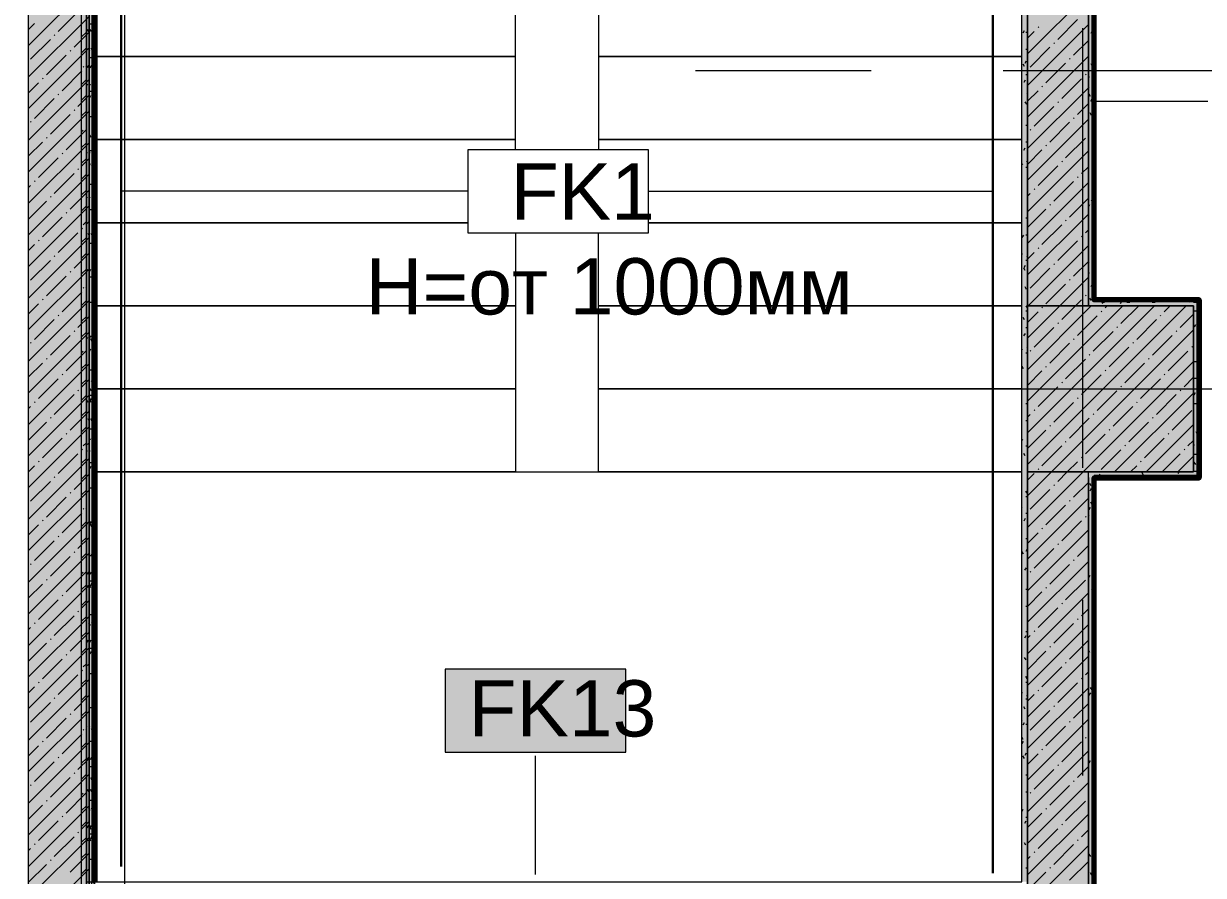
# Model space of a CAD drawing. Header units: millimetres. Extents: x -3817 to 677485, y -22715 to 103890.
# Drawn here: x 365816 to 370079, y 17162 to 20238 of the extents above; entities that cross this region are included whole.
import ezdxf

# ---------------------------------------------------------------- set-up
doc = ezdxf.new("R2010")
doc.units = ezdxf.units.MM
doc.layers.add('PDF _Геометрия', color=7, linetype='Continuous', true_color=0x1d1d1d)
doc.layers.add('PDF _Сплошная заливка', color=7, linetype='Continuous', true_color=0xffffff)
doc.layers.add('PDF _Текст', color=7, linetype='Continuous')
doc.styles.add('PDF GOST-Common', font='arial.ttf')

msp = doc.modelspace()

# ---------------------------------------------------------------- hatches: boundary and pattern name
at = {"layer": 'PDF _Сплошная заливка', "transparency": 33554559}
h = msp.add_hatch(color=256, dxfattribs=at)
h.paths.add_polyline_path([(366052.9, 15519), (366052.9, 23469), (365832.9, 23469), (365832.9, 15519)], flags=0)
h.paths.add_polyline_path([(366052.9, 24919), (366052.9, 25339.3), (365832.9, 25339.3), (365832.9, 24919), (366002.9, 24919)], flags=0)
h = msp.add_hatch(color=256, dxfattribs=at)
h.paths.add_polyline_path([(366042.9, 17119), (366062.9, 17119), (366062.9, 23469), (366050.9, 23469), (366050.9, 23414), (366042.9, 23414), (366042.9, 17139)], flags=0)
h.paths.add_polyline_path([(366050.9, 24919), (366062.9, 24919), (366062.9, 25299), (366042.9, 25299), (366042.9, 24974), (366050.9, 24974), (366050.9, 24927)], flags=0)
h = msp.add_hatch(color=256, dxfattribs=at)
h.paths.add_polyline_path([(366052.9, 17119), (366072.9, 17119), (366072.9, 23469), (366060.9, 23469), (366060.9, 23414), (366052.9, 23414), (366052.9, 17139)], flags=0)
h.paths.add_polyline_path([(366060.9, 24919), (366072.9, 24919), (366072.9, 25299), (366052.9, 25299), (366052.9, 24974), (366060.9, 24974), (366060.9, 24927)], flags=0)
for points in [[(369442.9, 17119), (369662.9, 17119), (369662.9, 18619), (369442.9, 18619), (369442.9, 18124.3)], [(369682.9, 18599), (370042.9, 18599), (370042.9, 18619), (369662.9, 18619), (369662.9, 18599)], [(369662.9, 14219), (369682.9, 14219), (369682.9, 18599), (369662.9, 18599), (369662.9, 14386.7)]]:
    msp.add_hatch(color=256, dxfattribs=at).paths.add_polyline_path(points)

# ---------------------------------------------------------------- linework, layer by layer
at = {"layer": 'PDF _Геометрия', "color": 7, "lineweight": 9}
for points in [[(366025.5, 1639), (366025.5, 13378.9), (365725.5, 13528.9), (366325.5, 13828.9), (366025.5, 13978.9), (366025.5, 25718.7)], [(366180.5, 25718.7), (366180.5, 13978.9), (366392.6, 13872.8)], [(369662.9, 24599), (369662.9, 19219), (369662.9, 24599), (369662.9, 24619)], [(366042.9, 17119), (366042.9, 23414), (366042.9, 17139), (366042.9, 17119), (366062.9, 17119), (366062.9, 17139)], [(366052.9, 17119), (366052.9, 23414), (366052.9, 17139), (366052.9, 17119), (366072.9, 17119)], [(369683.4, 19958.4), (370094.3, 19958.4)], [(367420.9, 19632.5), (366168.4, 19632.5)], [(368074, 19632.5), (369317.4, 19632.5)], [(370042.9, 19239), (369695.9, 19239), (369682.9, 19239)], [(369662.9, 18599), (369662.9, 17119), (369662.9, 18599), (369662.9, 18619)], [(370062.9, 14239), (369709.9, 14239), (369682.9, 14239), (369682.9, 14240), (369682.9, 14252), (369682.9, 18599)], [(367665.7, 17165.2), (367665.7, 17593)]]:
    msp.add_lwpolyline(points, dxfattribs=at)
at = {"layer": 'PDF _Геометрия', "color": 9, "lineweight": 9, "true_color": 0xc0c0c0}
for points in [[(366042.9, 17119), (366042.9, 17139), (366062.9, 17139), (369422.9, 17139), (369422.9, 20739.4), (369422.9, 25299), (368992.9, 25299), (368992.9, 25319), (368992.9, 25299)], [(369442.9, 24619), (369442.9, 19219), (369662.9, 19219), (369682.9, 19219), (370042.9, 19219), (370042.9, 18619), (369662.9, 18619), (369442.9, 18619), (369442.9, 17119), (369422.9, 17119), (366062.9, 17119), (366042.9, 17119), (366062.9, 17119), (369422.9, 17119), (369442.9, 17119), (369442.9, 17139), (369442.9, 25299)], [(369682.9, 19240), (369682.9, 24598)], [(365832.9, 23414), (365832.9, 15519), (366052.9, 15519), (365562.9, 15519), (365782.9, 15519), (365782.9, 23469), (365562.9, 23469), (365542.9, 23469), (365542.9, 15499)], [(366050.9, 23469), (366062.9, 23469), (366062.9, 22519), (366062.9, 17139)], [(366072.9, 17119), (366072.9, 23469), (366060.9, 23469)], [(369683.9, 18599), (370042.9, 18599), (370062.9, 18599), (370062.9, 19239), (370042.9, 19239)]]:
    msp.add_lwpolyline(points, dxfattribs=at)
at = {"layer": 'PDF _Геометрия', "color": 231, "lineweight": 30, "true_color": 0xff80c0}
for points in [[(366168.4, 25193.5), (366168.4, 17193.5)], [(369317.4, 17169.5), (369317.4, 23229.5)]]:
    msp.add_lwpolyline(points, dxfattribs=at)
at = {"layer": 'PDF _Геометрия', "color": 231, "lineweight": 70, "true_color": 0xff80c0}
for points in [[(369682.9, 24599), (369682.9, 19240)], [(370062.9, 13839), (372462.9, 13839), (372462.9, 13840), (370063.9, 13840), (370063.9, 14240), (370062.9, 14240), (369683.9, 14240), (369683.9, 18598), (370063.9, 18598), (370063.9, 18599), (370063.9, 19240), (370062.9, 19240), (369683.9, 19240), (369683.9, 24599)], [(370042.9, 19239), (370062.9, 19239), (370062.9, 18599), (369683.9, 18599)]]:
    msp.add_lwpolyline(points, dxfattribs=at)
msp.add_lwpolyline([(366073.9, 17139.5), (366073.9, 23469), (366072.9, 23469), (366072.9, 17139.5)], close=True, dxfattribs=at)
at = {"layer": 'PDF _Геометрия', "color": 253, "lineweight": 9, "true_color": 0xaaaaaa}
for points in [[(366062.9, 22519), (367892.9, 22519), (369421.9, 22519), (367892.9, 22519), (367892.9, 22219), (367892.9, 21919), (367892.9, 21619), (367892.9, 21319), (367892.9, 21019), (367892.9, 20719), (367892.9, 20419), (367892.9, 20119), (367892.9, 19819), (367892.9, 19782.5)], [(367592.9, 19782.5), (367592.9, 19819), (367592.9, 20119), (367592.9, 20419), (367592.9, 20719), (367592.9, 21019), (367592.9, 21319), (367592.9, 21619), (367592.9, 21919), (366063.9, 21919), (367592.9, 21919), (367592.9, 22219), (367592.9, 22519), (366063.9, 22519), (367592.9, 22519)], [(369642.9, 18633.7), (369642.9, 20221.2)], [(368243.8, 20069), (368878.8, 20069)], [(369355, 20069), (370942.5, 20069)], [(367592.9, 19482.5), (367592.9, 19219), (367592.9, 18919), (367592.9, 18619), (367892.9, 18619), (369421.9, 18619), (367892.9, 18619), (367892.9, 18919), (367892.9, 19219), (367892.9, 19482.5)], [(368243.8, 18919), (368878.8, 18919)], [(369355, 18919), (370942.5, 18919)], [(369642.9, 17522.4), (369642.9, 18157.4)]]:
    msp.add_lwpolyline(points, dxfattribs=at)
at = {"layer": 'PDF _Геометрия', "lineweight": 9}
for points in [[(365832.9, 20158.2), (366052.9, 20378.2)], [(369442.9, 20128.7), (369662.9, 20348.7)], [(365832.9, 20044.2), (366052.9, 20264.2)], [(365941.3, 20209.7), (366012.6, 20280.9)], [(369552.4, 20181.1), (369623.7, 20252.4)], [(365832.9, 20215.3), (365855.8, 20238.2)], [(365998.4, 20152.6), (366052.9, 20207.2)], [(366025.5, 20189.8), (366042.9, 20207.2)], [(369442.9, 20014.6), (369662.9, 20234.6)], [(369442.9, 20185.7), (369466.9, 20209.7)], [(369481.1, 20223.9), (369483.5, 20226.3)], [(365841.5, 20109.9), (365912.8, 20181.1)], [(365927.1, 20195.4), (365929.4, 20197.8)], [(369538.1, 20166.9), (369540.5, 20169.3)], [(369609.4, 20124.1), (369662.9, 20177.6)], [(365832.9, 19930.1), (366052.9, 20150.1)], [(365898.6, 20052.8), (365969.8, 20124.1)], [(365984.1, 20138.4), (365986.5, 20140.7)], [(366025.5, 20132.8), (366042.9, 20150.1)], [(369442.9, 19900.6), (369662.9, 20120.6)], [(369452.6, 20081.3), (369523.9, 20152.6)], [(366031.1, 20081.3), (366033.5, 20083.7)], [(366041.1, 20081.3), (366043.5, 20083.7)], [(369509.6, 20024.3), (369580.9, 20095.6)], [(369595.2, 20109.9), (369597.5, 20112.2)], [(365832.9, 19816.1), (366052.9, 20036.1)], [(365884.3, 20038.6), (365886.7, 20040.9)], [(365955.6, 19995.8), (366026.9, 20067.1)], [(366025.5, 20018.7), (366042.9, 20036.1)], [(369566.7, 19967.3), (369637.9, 20038.6)], [(369652.2, 20052.8), (369654.6, 20055.2)], [(365832.9, 19987.2), (365870.1, 20024.3)], [(369442.9, 19786.5), (369662.9, 20006.5)], [(369442.9, 19957.6), (369481.1, 19995.8)], [(369495.4, 20010.1), (369497.7, 20012.4)], [(365855.8, 19896), (365927.1, 19967.3)], [(365941.3, 19981.6), (365943.7, 19983.9)], [(366012.6, 19938.8), (366052.9, 19979.1)], [(366025.5, 19961.7), (366042.9, 19979.1)], [(369552.4, 19953), (369554.8, 19955.4)], [(369623.7, 19910.3), (369662.9, 19949.5)], [(365832.9, 19702), (366052.9, 19922)], [(365912.8, 19839), (365984.1, 19910.3)], [(365998.4, 19924.5), (366000.7, 19926.9)], [(366025.5, 19904.7), (366042.9, 19922)], [(369466.9, 19867.5), (369538.1, 19938.8)], [(365841.5, 19881.8), (365843.9, 19884.1)], [(369442.9, 19672.5), (369662.9, 19892.5)], [(369523.9, 19810.5), (369595.2, 19881.8)], [(369609.4, 19896), (369611.8, 19898.4)], [(365898.6, 19824.7), (365900.9, 19827.1)], [(365969.8, 19782), (366041.1, 19853.2)], [(366025.5, 19847.7), (366031.1, 19853.2)], [(369452.6, 19853.2), (369455, 19855.6)], [(369580.9, 19753.5), (369652.2, 19824.7)], [(365832.9, 19759.1), (365884.3, 19810.5)], [(365832.9, 19588), (366052.9, 19808)], [(366025.5, 19790.6), (366042.9, 19808)], [(369442.9, 19729.5), (369495.4, 19782)], [(369442.9, 19558.4), (369662.9, 19778.4)], [(369509.6, 19796.2), (369512, 19798.6)], [(365870.1, 19682.2), (365941.3, 19753.5)], [(365955.6, 19767.7), (365958, 19770.1)], [(366025.5, 19733.6), (366042.9, 19751)], [(366026.9, 19724.9), (366052.9, 19751)], [(369566.7, 19739.2), (369569, 19741.6)], [(365832.9, 19473.9), (366052.9, 19693.9)], [(365927.1, 19625.1), (365998.4, 19696.4)], [(366012.6, 19710.7), (366015, 19713.1)], [(366025.5, 19676.6), (366042.9, 19693.9)], [(369481.1, 19653.7), (369552.4, 19724.9)], [(369637.9, 19696.4), (369662.9, 19721.4)], [(365832.9, 19645), (365841.5, 19653.7)], [(365855.8, 19667.9), (365858.2, 19670.3)], [(369442.9, 19444.4), (369662.9, 19664.4)], [(369538.1, 19596.6), (369609.4, 19667.9)], [(369623.7, 19682.2), (369626, 19684.5)], [(365912.8, 19610.9), (365915.2, 19613.3)], [(365984.1, 19568.1), (366052.9, 19636.9)], [(366025.5, 19619.6), (366042.9, 19636.9)], [(369442.9, 19615.4), (369452.6, 19625.1)], [(369466.9, 19639.4), (369469.2, 19641.8)], [(365832.9, 19531), (365898.6, 19596.6)], [(365832.9, 19359.9), (366052.9, 19579.9)], [(366025.5, 19562.5), (366042.9, 19579.9)], [(369442.9, 19501.4), (369509.6, 19568.1)], [(369523.9, 19582.4), (369526.3, 19584.8)], [(369595.2, 19539.6), (369662.9, 19607.3)], [(365884.3, 19468.3), (365955.6, 19539.6)], [(365969.8, 19553.9), (365972.2, 19556.2)], [(366031.1, 19511.1), (366042.9, 19522.9)], [(366041.1, 19511.1), (366052.9, 19522.9)], [(369442.9, 19330.3), (369662.9, 19550.3)], [(369580.9, 19525.4), (369583.3, 19527.7)], [(365941.3, 19411.3), (366012.6, 19482.6)], [(366026.9, 19496.8), (366029.2, 19499.2)], [(369495.4, 19439.8), (369566.7, 19511.1)], [(369652.2, 19482.6), (369662.9, 19493.3)], [(365832.9, 19245.8), (366052.9, 19465.8)], [(365832.9, 19416.9), (365855.8, 19439.8)], [(365870.1, 19454.1), (365872.4, 19456.4)], [(366025.5, 19448.5), (366042.9, 19465.8)], [(369552.4, 19382.8), (369623.7, 19454.1)], [(369637.9, 19468.3), (369640.3, 19470.7)], [(365927.1, 19397.1), (365929.4, 19399.4)], [(365998.4, 19354.3), (366052.9, 19408.8)], [(366025.5, 19391.5), (366042.9, 19408.8)], [(369442.9, 19216.3), (369445.6, 19219), (369662.9, 19436.3)], [(369442.9, 19387.3), (369466.9, 19411.3)], [(369481.1, 19425.6), (369483.5, 19427.9)], [(365832.9, 19131.8), (366052.9, 19351.8)], [(365841.5, 19311.5), (365912.8, 19382.8)], [(366025.5, 19334.4), (366042.9, 19351.8)], [(369452.6, 19283), (369523.9, 19354.3)], [(369538.1, 19368.5), (369540.5, 19370.9)], [(369609.4, 19325.8), (369662.9, 19379.2)], [(365898.6, 19254.5), (365969.8, 19325.8)], [(365984.1, 19340), (365986.5, 19342.4)], [(369442.9, 19102.2), (369559.7, 19219), (369662.9, 19322.2)], [(369595.2, 19311.5), (369597.5, 19313.9)], [(365955.6, 19197.5), (366026.9, 19268.7)], [(366031.1, 19283), (366033.5, 19285.4)], [(366041.1, 19283), (366043.5, 19285.4)], [(369509.6, 19226), (369580.9, 19297.3)], [(365832.9, 19017.7), (366052.9, 19237.7)], [(365832.9, 19188.8), (365870.1, 19226)], [(365884.3, 19240.2), (365886.7, 19242.6)], [(366025.5, 19220.4), (366042.9, 19237.7)], [(369566.7, 19169), (369616.7, 19219), (369637.9, 19240.2)], [(369652.2, 19254.5), (369654.6, 19256.9)], [(365941.3, 19183.2), (365943.7, 19185.6)], [(369442.9, 18988.2), (369673.7, 19219)], [(369442.9, 18874.1), (369787.8, 19219)], [(369442.9, 18760.1), (369901.8, 19219)], [(369442.9, 18646), (370015.9, 19219)], [(369442.9, 19159.2), (369481.1, 19197.5)], [(369495.4, 19211.7), (369497.7, 19214.1)], [(369623.7, 19111.9), (369695, 19183.2)], [(369709.2, 19197.5), (369711.6, 19199.8)], [(369723.5, 19211.7), (369730.8, 19219)], [(369780.5, 19154.7), (369844.8, 19219)], [(369923.1, 19183.2), (369925.4, 19185.6)], [(369937.3, 19197.5), (369958.8, 19219)], [(369994.3, 19140.4), (370042.9, 19189)], [(365855.8, 19097.7), (365927.1, 19169)], [(366012.6, 19140.4), (366052.9, 19180.7)], [(366025.5, 19163.4), (366042.9, 19180.7)], [(369466.9, 19069.2), (369538.1, 19140.4)], [(369552.4, 19154.7), (369554.8, 19157.1)], [(369766.2, 19140.4), (369768.6, 19142.8)], [(369837.5, 19097.7), (369908.8, 19169)], [(365832.9, 18903.7), (366052.9, 19123.7)], [(365912.8, 19040.6), (365984.1, 19111.9)], [(365998.4, 19126.2), (366000.7, 19128.6)], [(366025.5, 19106.3), (366042.9, 19123.7)], [(369442.9, 18532), (369529.9, 18619), (370042.9, 19132)], [(369609.4, 19097.7), (369611.8, 19100)], [(369680.7, 19054.9), (369752, 19126.2)], [(369894.5, 19040.6), (369965.8, 19111.9)], [(369980.1, 19126.2), (369982.5, 19128.6)], [(365841.5, 19083.4), (365843.9, 19085.8)], [(365969.8, 18983.6), (366041.1, 19054.9)], [(366025.5, 19049.3), (366031.1, 19054.9)], [(369452.6, 19054.9), (369455, 19057.3)], [(369523.9, 19012.1), (369595.2, 19083.4)], [(369737.7, 18997.9), (369809, 19069.2)], [(369823.3, 19083.4), (369825.6, 19085.8)], [(369951.6, 18983.6), (370022.8, 19054.9)], [(370037.1, 19069.2), (370039.5, 19071.5)], [(365832.9, 18960.7), (365884.3, 19012.1)], [(365898.6, 19026.4), (365900.9, 19028.8)], [(369442.9, 18417.9), (369644, 18619), (370042.9, 19017.9)], [(369580.9, 18955.1), (369652.2, 19026.4)], [(369666.4, 19040.6), (369668.8, 19043)], [(369794.7, 18940.9), (369866, 19012.1)], [(369880.3, 19026.4), (369882.7, 19028.8)], [(365832.9, 18789.6), (366052.9, 19009.6)], [(365955.6, 18969.4), (365958, 18971.7)], [(366025.5, 18992.3), (366042.9, 19009.6)], [(369442.9, 18931.1), (369495.4, 18983.6)], [(369509.6, 18997.9), (369512, 19000.2)], [(369637.9, 18898.1), (369709.2, 18969.4)], [(369723.5, 18983.6), (369725.8, 18986)], [(369937.3, 18969.4), (369939.7, 18971.7)], [(365870.1, 18883.8), (365941.3, 18955.1)], [(366025.5, 18935.3), (366042.9, 18952.6)], [(366026.9, 18926.6), (366052.9, 18952.6)], [(369481.1, 18855.3), (369552.4, 18926.6)], [(369566.7, 18940.9), (369569, 18943.2)], [(369780.5, 18926.6), (369782.9, 18929)], [(369851.8, 18883.8), (369923.1, 18955.1)], [(370008.6, 18926.6), (370042.9, 18960.9)], [(365832.9, 18675.6), (366052.9, 18895.6)], [(365927.1, 18826.8), (365998.4, 18898.1)], [(366012.6, 18912.3), (366015, 18914.7)], [(366025.5, 18878.2), (366042.9, 18895.6)], [(369623.7, 18883.8), (369626, 18886.2)], [(369695, 18841.1), (369766.2, 18912.3)], [(369758, 18619), (370042.9, 18903.9)], [(369908.8, 18826.8), (369980.1, 18898.1)], [(369994.3, 18912.3), (369996.7, 18914.7)], [(365832.9, 18846.7), (365841.5, 18855.3)], [(365855.8, 18869.6), (365858.2, 18871.9)], [(369466.9, 18841.1), (369469.2, 18843.4)], [(369538.1, 18798.3), (369609.4, 18869.6)], [(369752, 18784), (369823.3, 18855.3)], [(369837.5, 18869.6), (369839.9, 18871.9)], [(369965.8, 18769.8), (370037.1, 18841.1)], [(365832.9, 18732.6), (365898.6, 18798.3)], [(365912.8, 18812.5), (365915.2, 18814.9)], [(365984.1, 18769.8), (366052.9, 18838.6)], [(366025.5, 18821.2), (366042.9, 18838.6)], [(369442.9, 18817.1), (369452.6, 18826.8)], [(369595.2, 18741.3), (369666.4, 18812.5)], [(369680.7, 18826.8), (369683.1, 18829.2)], [(369809, 18727), (369880.3, 18798.3)], [(369894.5, 18812.5), (369896.9, 18814.9)], [(365832.9, 18561.5), (366052.9, 18781.5)], [(365969.8, 18755.5), (365972.2, 18757.9)], [(366025.5, 18764.2), (366042.9, 18781.5)], [(369442.9, 18703), (369509.6, 18769.8)], [(369523.9, 18784), (369526.3, 18786.4)], [(369652.2, 18684.2), (369723.5, 18755.5)], [(369737.7, 18769.8), (369740.1, 18772.2)], [(369872.1, 18619), (370042.9, 18789.8)], [(369951.6, 18755.5), (369953.9, 18757.9)], [(365884.3, 18670), (365955.6, 18741.3)], [(366031.1, 18712.8), (366042.9, 18724.5)], [(366041.1, 18712.8), (366052.9, 18724.5)], [(369495.4, 18641.5), (369566.7, 18712.8)], [(369580.9, 18727), (369583.3, 18729.4)], [(369794.7, 18712.8), (369797.1, 18715.1)], [(369866, 18670), (369937.3, 18741.3)], [(370022.8, 18712.8), (370042.9, 18732.8)], [(365941.3, 18613), (366012.6, 18684.2)], [(366026.9, 18698.5), (366029.2, 18700.9)], [(369637.9, 18670), (369640.3, 18672.4)], [(369709.2, 18627.2), (369780.5, 18698.5)], [(369929.1, 18619), (369994.3, 18684.2)], [(369986.1, 18619), (370042.9, 18675.8)], [(370008.6, 18698.5), (370011, 18700.9)], [(365832.9, 18447.5), (366052.9, 18667.5)], [(365832.9, 18618.6), (365855.8, 18641.5)], [(365870.1, 18655.7), (365872.4, 18658.1)], [(366025.5, 18650.1), (366042.9, 18667.5)], [(369481.1, 18627.2), (369483.5, 18629.6)], [(369552.4, 18584.5), (369586.9, 18619), (369623.7, 18655.7)], [(369815, 18619), (369837.5, 18641.5)], [(369851.8, 18655.7), (369854.1, 18658.1)], [(365927.1, 18598.7), (365929.4, 18601.1)], [(365998.4, 18555.9), (366052.9, 18610.5)], [(366025.5, 18593.1), (366042.9, 18610.5)], [(369442.9, 18589), (369466.9, 18613)], [(365832.9, 18333.4), (366052.9, 18553.4)], [(365841.5, 18513.2), (365912.8, 18584.5)], [(365984.1, 18541.7), (365986.5, 18544.1)], [(366025.5, 18536.1), (366042.9, 18553.4)], [(369452.6, 18484.7), (369523.9, 18555.9)], [(369538.1, 18570.2), (369540.5, 18572.6)], [(369609.4, 18527.4), (369662.9, 18580.9)], [(365898.6, 18456.1), (365969.8, 18527.4)], [(369442.9, 18303.9), (369662.9, 18523.9)], [(369595.2, 18513.2), (369597.5, 18515.5)], [(365955.6, 18399.1), (366026.9, 18470.4)], [(366031.1, 18484.7), (366033.5, 18487)], [(366041.1, 18484.7), (366043.5, 18487)], [(369509.6, 18427.6), (369580.9, 18498.9)], [(369652.2, 18456.1), (369654.6, 18458.5)], [(365832.9, 18219.4), (366052.9, 18439.4)], [(365832.9, 18390.5), (365870.1, 18427.6)], [(365884.3, 18441.9), (365886.7, 18444.3)], [(366025.5, 18422.1), (366042.9, 18439.4)], [(369495.4, 18413.4), (369497.7, 18415.7)], [(369566.7, 18370.6), (369637.9, 18441.9)], [(365941.3, 18384.9), (365943.7, 18387.2)], [(366012.6, 18342.1), (366052.9, 18382.4)], [(366025.5, 18365), (366042.9, 18382.4)], [(369442.9, 18189.8), (369662.9, 18409.8)], [(369442.9, 18360.9), (369481.1, 18399.1)], [(365855.8, 18299.3), (365927.1, 18370.6)], [(365998.4, 18327.8), (366000.7, 18330.2)], [(369466.9, 18270.8), (369538.1, 18342.1)], [(369552.4, 18356.4), (369554.8, 18358.7)], [(369623.7, 18313.6), (369662.9, 18352.8)], [(365832.9, 18105.4), (366052.9, 18325.4)], [(365841.5, 18285.1), (365843.9, 18287.4)], [(365912.8, 18242.3), (365984.1, 18313.6)], [(366025.5, 18308), (366042.9, 18325.4)], [(369442.9, 18075.8), (369662.9, 18295.8)], [(369609.4, 18299.3), (369611.8, 18301.7)], [(365969.8, 18185.3), (366041.1, 18256.6)], [(366025.5, 18251), (366031.1, 18256.6)], [(369452.6, 18256.6), (369455, 18258.9)], [(369523.9, 18213.8), (369595.2, 18285.1)], [(365832.9, 18162.4), (365884.3, 18213.8)], [(365832.9, 17991.3), (366052.9, 18211.3)], [(365898.6, 18228), (365900.9, 18230.4)], [(366025.5, 18194), (366042.9, 18211.3)], [(369509.6, 18199.5), (369512, 18201.9)], [(369580.9, 18156.8), (369652.2, 18228)], [(365955.6, 18171), (365958, 18173.4)], [(369442.9, 18132.8), (369495.4, 18185.3)], [(369442.9, 17961.7), (369662.9, 18181.7)], [(365870.1, 18085.5), (365941.3, 18156.8)], [(366012.6, 18114), (366015, 18116.4)], [(366025.5, 18136.9), (366042.9, 18154.3)], [(366026.9, 18128.3), (366052.9, 18154.3)], [(369481.1, 18057), (369552.4, 18128.3)], [(369566.7, 18142.5), (369569, 18144.9)], [(369637.9, 18099.7), (369662.9, 18124.7)], [(365832.9, 17877.3), (366052.9, 18097.3)], [(365855.8, 18071.2), (365858.2, 18073.6)], [(365927.1, 18028.5), (365998.4, 18099.7)], [(366025.5, 18079.9), (366042.9, 18097.3)], [(369623.7, 18085.5), (369626, 18087.9)], [(365832.9, 18048.3), (365841.5, 18057)], [(365984.1, 17971.4), (366052.9, 18040.2)], [(366025.5, 18022.9), (366042.9, 18040.2)], [(369442.9, 17847.7), (369662.9, 18067.7)], [(369466.9, 18042.7), (369469.2, 18045.1)], [(369538.1, 17999.9), (369609.4, 18071.2)], [(365832.9, 17934.3), (365898.6, 17999.9)], [(365912.8, 18014.2), (365915.2, 18016.6)], [(369442.9, 18018.7), (369452.6, 18028.5)], [(369523.9, 17985.7), (369526.3, 17988.1)], [(369595.2, 17942.9), (369662.9, 18010.7)], [(365832.9, 17763.2), (366052.9, 17983.2)], [(365969.8, 17957.2), (365972.2, 17959.6)], [(366025.5, 17965.9), (366042.9, 17983.2)], [(369442.9, 17904.7), (369509.6, 17971.4)], [(369442.9, 17733.6), (369662.9, 17953.6)], [(365884.3, 17871.6), (365955.6, 17942.9)], [(366026.9, 17900.2), (366029.2, 17902.5)], [(366031.1, 17914.4), (366042.9, 17926.2)], [(366041.1, 17914.4), (366052.9, 17926.2)], [(369495.4, 17843.1), (369566.7, 17914.4)], [(369580.9, 17928.7), (369583.3, 17931)], [(365832.9, 17649.2), (366052.9, 17869.2)], [(365941.3, 17814.6), (366012.6, 17885.9)], [(366025.5, 17851.8), (366042.9, 17869.2)], [(369637.9, 17871.6), (369640.3, 17874)], [(369652.2, 17885.9), (369662.9, 17896.6)], [(365832.9, 17820.2), (365855.8, 17843.1)], [(365870.1, 17857.4), (365872.4, 17859.8)], [(369442.9, 17619.6), (369662.9, 17839.6)], [(369481.1, 17828.9), (369483.5, 17831.2)], [(369552.4, 17786.1), (369623.7, 17857.4)], [(365841.5, 17714.8), (365912.8, 17786.1)], [(365927.1, 17800.4), (365929.4, 17802.7)], [(365998.4, 17757.6), (366052.9, 17812.1)], [(366025.5, 17794.8), (366042.9, 17812.1)], [(369442.9, 17790.7), (369466.9, 17814.6)], [(369609.4, 17729.1), (369662.9, 17782.6)], [(365832.9, 17535.1), (366052.9, 17755.1)], [(365984.1, 17743.3), (365986.5, 17745.7)], [(366025.5, 17737.8), (366042.9, 17755.1)], [(369452.6, 17686.3), (369523.9, 17757.6)], [(369538.1, 17771.8), (369540.5, 17774.2)], [(365898.6, 17657.8), (365969.8, 17729.1)], [(369442.9, 17505.5), (369662.9, 17725.5)], [(369509.6, 17629.3), (369580.9, 17700.6)], [(369595.2, 17714.8), (369597.5, 17717.2)], [(365955.6, 17600.8), (366026.9, 17672.1)], [(366031.1, 17686.3), (366033.5, 17688.7)], [(366041.1, 17686.3), (366043.5, 17688.7)], [(369652.2, 17657.8), (369654.6, 17660.2)], [(365832.9, 17421.1), (366052.9, 17641.1)], [(365832.9, 17592.1), (365870.1, 17629.3)], [(365884.3, 17643.5), (365886.7, 17645.9)], [(366025.5, 17623.7), (366042.9, 17641.1)], [(369442.9, 17391.5), (369662.9, 17611.5)], [(369495.4, 17615), (369497.7, 17617.4)], [(369566.7, 17572.3), (369637.9, 17643.5)], [(365855.8, 17501), (365927.1, 17572.3)], [(365941.3, 17586.5), (365943.7, 17588.9)], [(366012.6, 17543.8), (366052.9, 17584)], [(366025.5, 17566.7), (366042.9, 17584)], [(369442.9, 17562.6), (369481.1, 17600.8)], [(365832.9, 17307), (366052.9, 17527)], [(365998.4, 17529.5), (366000.7, 17531.9)], [(366025.5, 17509.7), (366042.9, 17527)], [(369466.9, 17472.5), (369538.1, 17543.8)], [(369552.4, 17558), (369554.8, 17560.4)], [(369623.7, 17515.2), (369662.9, 17554.5)], [(365841.5, 17486.7), (365843.9, 17489.1)], [(365912.8, 17444), (365984.1, 17515.2)], [(369442.9, 17277.4), (369662.9, 17497.4)], [(369523.9, 17415.4), (369595.2, 17486.7)], [(369609.4, 17501), (369611.8, 17503.4)], [(365969.8, 17386.9), (366041.1, 17458.2)], [(366025.5, 17452.6), (366031.1, 17458.2)], [(369452.6, 17458.2), (369455, 17460.6)], [(365832.9, 17364), (365884.3, 17415.4)], [(365832.9, 17193), (366052.9, 17413)], [(365898.6, 17429.7), (365900.9, 17432.1)], [(366025.5, 17395.6), (366042.9, 17413)], [(369509.6, 17401.2), (369512, 17403.6)], [(369580.9, 17358.4), (369652.2, 17429.7)], [(365870.1, 17287.1), (365941.3, 17358.4)], [(365955.6, 17372.7), (365958, 17375)], [(366025.5, 17338.6), (366042.9, 17355.9)], [(366026.9, 17329.9), (366052.9, 17355.9)], [(369442.9, 17334.5), (369495.4, 17386.9)], [(369442.9, 17163.4), (369662.9, 17383.4)], [(366012.6, 17315.7), (366015, 17318)], [(369481.1, 17258.6), (369552.4, 17329.9)], [(369566.7, 17344.2), (369569, 17346.5)], [(369637.9, 17301.4), (369662.9, 17326.4)], [(365832.9, 17078.9), (366052.9, 17298.9)], [(365855.8, 17272.9), (365858.2, 17275.3)], [(365927.1, 17230.1), (365998.4, 17301.4)], [(366025.5, 17281.6), (366042.9, 17298.9)], [(369292.6, 16899), (369512.6, 17119), (369662.9, 17269.3)], [(369538.1, 17201.6), (369609.4, 17272.9)], [(369623.7, 17287.1), (369626, 17289.5)], [(365832.9, 17250), (365841.5, 17258.6)], [(365984.1, 17173.1), (366052.9, 17241.9)], [(366025.5, 17224.5), (366042.9, 17241.9)], [(369442.9, 17220.4), (369452.6, 17230.1)], [(369466.9, 17244.4), (369469.2, 17246.7)], [(365832.9, 17135.9), (365898.6, 17201.6)], [(365832.9, 16964.9), (366052.9, 17184.9)], [(365912.8, 17215.9), (365915.2, 17218.2)], [(366025.5, 17167.5), (366042.9, 17184.9)], [(369523.9, 17187.3), (369526.3, 17189.7)], [(369595.2, 17144.6), (369662.9, 17212.3)], [(369438.3, 17101.8), (369455.5, 17119), (369509.6, 17173.1)]]:
    msp.add_lwpolyline(points, dxfattribs=at)
at = {"layer": 'PDF _Геометрия', "color": 253, "lineweight": 9, "true_color": 0x9b9b9b}
for points in [[(366051.5, 20208.3), (366046.5, 20217)], [(366053.5, 20237.5), (366062.9, 20237.5)], [(366061.5, 20208.3), (366056.5, 20217)], [(366063.5, 20237.5), (366072.9, 20237.5)], [(369431.4, 20211.8), (369426.4, 20203.1)], [(369436.7, 20207), (369442.9, 20207)], [(369677.1, 20210.7), (369672.1, 20202)], [(369680.6, 20207), (369682.9, 20207)], [(366043.9, 20196.7), (366042.9, 20194.9)], [(366053.9, 20196.7), (366052.9, 20194.9)], [(369682.9, 20197.4), (369679.7, 20202.9)], [(366055.6, 20140.2), (366050.5, 20148.9)], [(366065.6, 20140.2), (366060.5, 20148.9)], [(369436.7, 20146), (369442.9, 20146)], [(366044.4, 20098.6), (366042.9, 20101.2)], [(366051, 20087), (366045.9, 20078.3)], [(366054.4, 20098.6), (366052.9, 20101.2)], [(366053.5, 20115.6), (366062.9, 20115.6)], [(366061, 20087), (366055.9, 20078.3)], [(366063.5, 20115.6), (366072.9, 20115.6)], [(369431.9, 20083.4), (369426.9, 20092.1)], [(369438.5, 20102.2), (369433.4, 20093.5)], [(369677.6, 20084.5), (369672.6, 20093.2)], [(369680.6, 20115.6), (369682.9, 20115.6)], [(369434.4, 20034.1), (369429.4, 20025.4)], [(369436.7, 20054.6), (369442.9, 20054.6)], [(369666.5, 20042.9), (369662.9, 20049.1)], [(366046.9, 20019), (366042.9, 20012.1)], [(366056.9, 20019), (366052.9, 20012.1)], [(366053.5, 19993.6), (366062.9, 19993.6)], [(366063.5, 19993.6), (366072.9, 19993.6)], [(369664.9, 20006.6), (369662.9, 20003.2)], [(366058, 19977.3), (366053, 19968.6)], [(366068, 19977.3), (366063, 19968.6)], [(369440.1, 19947.4), (369435.1, 19956.1)], [(369442.9, 19987.9), (369440.5, 19983.8)], [(369670.6, 19974.8), (369665.5, 19983.6)], [(369676, 19965), (369671, 19956.3)], [(369674.7, 19906.8), (369669.6, 19915.5)], [(369680.6, 19932.7), (369682.9, 19932.7)], [(369682.9, 19915.9), (369682.2, 19914.7)], [(366053.5, 19902.2), (366062.9, 19902.2)], [(366063.5, 19902.2), (366072.9, 19902.2)], [(369436.7, 19871.7), (369442.9, 19871.7)], [(369663.5, 19865.2), (369662.9, 19866.2)], [(369680.6, 19871.7), (369682.9, 19871.7)], [(366060.7, 19826.5), (366055.7, 19835.2)], [(366070.7, 19826.5), (366065.7, 19835.2)], [(366053.5, 19780.3), (366062.9, 19780.3)], [(366063.5, 19780.3), (366072.9, 19780.3)], [(369433.3, 19788.4), (369428.3, 19779.7)], [(369436.7, 19810.8), (369442.9, 19810.8)], [(369680.6, 19780.3), (369682.9, 19780.3)], [(366045.8, 19773.2), (366042.9, 19768.2)], [(366055.8, 19773.2), (366052.9, 19768.2)], [(369442.9, 19744.1), (369439.4, 19738.1)], [(366056.9, 19731.6), (366051.9, 19722.9)], [(366066.9, 19731.6), (366061.9, 19722.9)], [(369425.9, 19728), (369422.9, 19733.3)], [(369436.7, 19719.3), (369442.9, 19719.3)], [(366053.5, 19658.4), (366062.9, 19658.4)], [(366063.5, 19658.4), (366072.9, 19658.4)], [(366046.6, 19607.1), (366042.9, 19613.5)], [(366056.6, 19607.1), (366052.9, 19613.5)], [(366053.5, 19566.9), (366062.9, 19566.9)], [(366063.5, 19566.9), (366072.9, 19566.9)], [(369666.8, 19583.2), (369662.9, 19576.5)], [(369679.8, 19593), (369674.8, 19601.8)], [(369680.6, 19597.4), (369682.9, 19597.4)], [(369436.7, 19536.4), (369442.9, 19536.4)], [(369680.6, 19536.4), (369682.9, 19536.4)], [(366054.8, 19471), (366049.7, 19479.8)], [(366064.8, 19471), (366059.7, 19479.8)], [(366053.5, 19445), (366062.9, 19445)], [(366063.5, 19445), (366072.9, 19445)], [(369428.1, 19474.6), (369423.1, 19465.9)], [(369436.7, 19475.5), (369442.9, 19475.5)], [(369680.6, 19445), (369682.9, 19445)], [(369424, 19406.6), (369422.9, 19404.6)], [(369442.9, 19393.9), (369441.3, 19396.6)], [(369435.2, 19365), (369430.2, 19356.3)], [(369435.2, 19346.2), (369430.2, 19354.9)], [(369436.7, 19384), (369442.9, 19384)], [(369665.7, 19373.7), (369662.9, 19378.6)], [(366047.7, 19349.8), (366042.9, 19341.5)], [(366057.7, 19349.8), (366052.9, 19341.5)], [(366053.5, 19323.1), (366062.9, 19323.1)], [(366063.5, 19323.1), (366072.9, 19323.1)], [(369665.7, 19337.5), (369662.9, 19332.7)], [(369439.3, 19278.2), (369434.3, 19286.9)], [(369676.8, 19295.8), (369671.8, 19287.1)], [(366053.5, 19231.6), (366062.9, 19231.6)], [(366063.5, 19231.6), (366072.9, 19231.6)], [(369673.9, 19237.6), (369668.8, 19246.4)], [(369680.6, 19262.1), (369682.9, 19262.1)], [(369714.4, 19239), (369709.4, 19230.3)], [(369715.5, 19226.5), (369710.5, 19235.2)], [(369711.1, 19231.6), (369721.1, 19231.6)], [(369782.4, 19234.9), (369777.4, 19226.2)], [(369802.5, 19231.6), (369812.5, 19231.6)], [(369893.9, 19231.6), (369904, 19231.6)], [(370029.3, 19231.7), (370025, 19239)], [(369436.7, 19201.2), (369442.9, 19201.2)], [(369442.9, 19211), (369438.3, 19218.9)], [(370046.3, 19201.2), (370056.4, 19201.2)], [(369422.9, 19160.9), (369422.9, 19160.8)], [(369432.2, 19168.5), (369427.2, 19177.2)], [(369436.7, 19140.2), (369442.9, 19140.2)], [(370050.5, 19150.5), (370045.4, 19141.8)], [(366046.6, 19104.1), (366042.9, 19097.7)], [(366056.6, 19104.1), (366052.9, 19097.7)], [(366053.5, 19109.7), (366062.9, 19109.7)], [(366062.9, 19091.2), (366059, 19098)], [(366063.5, 19109.7), (366072.9, 19109.7)], [(366072.9, 19091.2), (366069, 19098)], [(369434.1, 19119.2), (369429.1, 19110.5)], [(366057.7, 19062.4), (366052.7, 19053.7)], [(366067.7, 19062.4), (366062.7, 19053.7)], [(369425.1, 19058.8), (369422.9, 19062.7)], [(369442.9, 19073.5), (369440.2, 19068.9)], [(369436.7, 19048.8), (369442.9, 19048.8)], [(370046.3, 19018.3), (370056.4, 19018.3)], [(366053.5, 18987.8), (366062.9, 18987.8)], [(366063.5, 18987.8), (366072.9, 18987.8)], [(369429.2, 18990.8), (369424.2, 18999.5)], [(366062.9, 18949.4), (366059.8, 18944.1)], [(366072.9, 18949.4), (366069.8, 18944.1)], [(370046.3, 18957.3), (370056.4, 18957.3)], [(370060.8, 18933.1), (370055.8, 18941.8)], [(366053.5, 18896.4), (366062.9, 18896.4)], [(366060.7, 18884.7), (366055.7, 18876)], [(366061, 18911.5), (366056, 18920.3)], [(366063.5, 18896.4), (366072.9, 18896.4)], [(366070.7, 18884.7), (366065.7, 18876)], [(366071, 18911.5), (366066, 18920.3)], [(370049.4, 18904.8), (370044.3, 18896.1)], [(366049.9, 18869.9), (366044.9, 18878.6)], [(366059.9, 18869.9), (366054.9, 18878.6)], [(369436.7, 18865.9), (369442.9, 18865.9)], [(370046.3, 18865.9), (370056.4, 18865.9)], [(370060.5, 18863.1), (370055.5, 18854.4)], [(370062.9, 18868.6), (370059.9, 18873.8)], [(366054, 18801.9), (366048.9, 18810.6)], [(366064, 18801.9), (366058.9, 18810.6)], [(369436.7, 18804.9), (369442.9, 18804.9)], [(366053.5, 18774.4), (366062.9, 18774.4)], [(366063.5, 18774.4), (366072.9, 18774.4)], [(370057.8, 18755.4), (370052.8, 18764.1)], [(366058.1, 18733.8), (366053, 18742.6)], [(366068.1, 18733.8), (366063, 18742.6)], [(369424.8, 18737.4), (369422.9, 18734.1)], [(369436.7, 18713.5), (369442.9, 18713.5)], [(370046.7, 18713.8), (370042.9, 18720.4)], [(370062.9, 18745.3), (370062.6, 18744.8)], [(366046.9, 18692.2), (366042.9, 18699.1)], [(366056.9, 18692.2), (366052.9, 18699.1)], [(369434.4, 18677), (369429.4, 18685.8)], [(370046.3, 18683), (370056.4, 18683)], [(370062.9, 18684.4), (370058.5, 18676.7)], [(366053.5, 18652.5), (366062.9, 18652.5)], [(366059.6, 18639), (366054.6, 18630.3)], [(366063.5, 18652.5), (366072.9, 18652.5)], [(366069.6, 18639), (366064.6, 18630.3)], [(369442.9, 18646.8), (369442.1, 18645.4)], [(370050.8, 18645.8), (370045.7, 18654.5)], [(369680.6, 18591.6), (369682.9, 18591.6)], [(369704, 18611.4), (369699, 18602.7)], [(369772.1, 18607.3), (369767.2, 18599)], [(369820.3, 18618.3), (369819.9, 18619)], [(369861.9, 18607.1), (369856.9, 18615.8)], [(369990, 18619), (369986.4, 18612.8)], [(370046.3, 18622), (370056.4, 18622)], [(366053.5, 18561.1), (366062.9, 18561.1)], [(366063.5, 18561.1), (366072.9, 18561.1)], [(369442.6, 18541), (369437.5, 18549.7)], [(369673.1, 18568.5), (369668, 18577.2)], [(369673.5, 18558.6), (369668.5, 18549.9)], [(366043.9, 18514.5), (366042.9, 18516.3)], [(366053.9, 18514.5), (366052.9, 18516.3)], [(369436.7, 18530.6), (369442.9, 18530.6)], [(369677.1, 18500.4), (369672.1, 18509.1)], [(369680.6, 18530.6), (369682.9, 18530.6)], [(369423.7, 18491.7), (369422.9, 18490.2)], [(369436.7, 18469.6), (369442.9, 18469.6)], [(369666, 18458.8), (369662.9, 18464.2)], [(369669.5, 18490.6), (369664.4, 18481.9)], [(366047.4, 18434.9), (366042.9, 18427.1)], [(366057.4, 18434.9), (366052.9, 18427.1)], [(366053.5, 18439.2), (366062.9, 18439.2)], [(366062.9, 18420.7), (366058.2, 18428.8)], [(366063.5, 18439.2), (366072.9, 18439.2)], [(366072.9, 18420.7), (366068.2, 18428.8)], [(369434.9, 18450.1), (369429.9, 18441.3)], [(369680.6, 18449), (369675.6, 18440.3)], [(369680.6, 18439.2), (369682.9, 18439.2)], [(369436.7, 18378.2), (369442.9, 18378.2)], [(369428.4, 18321.6), (369423.4, 18330.4)], [(369442, 18340.4), (369436.9, 18331.7)], [(366054.5, 18325.2), (366049.4, 18316.5)], [(366053.5, 18317.2), (366062.9, 18317.2)], [(366064.5, 18325.2), (366059.4, 18316.5)], [(366063.5, 18317.2), (366072.9, 18317.2)], [(366050.4, 18257.2), (366045.3, 18248.5)], [(366060.4, 18257.2), (366055.3, 18248.5)], [(369437.9, 18272.4), (369432.8, 18263.6)], [(369663, 18281.1), (369662.9, 18281.3)], [(369668.4, 18244.9), (369663.3, 18236.2)], [(369680.6, 18256.3), (369682.9, 18256.3)], [(366049.1, 18200.7), (366044.1, 18209.4)], [(366053.5, 18225.8), (366062.9, 18225.8)], [(366059.1, 18200.7), (366054.1, 18209.4)], [(366061.5, 18215.6), (366056.5, 18206.8)], [(366063.5, 18225.8), (366072.9, 18225.8)], [(366071.5, 18215.6), (366066.5, 18206.8)], [(369679.5, 18203.2), (369674.5, 18194.5)], [(369436.7, 18195.3), (369442.9, 18195.3)], [(369682.3, 18186.7), (369677.3, 18195.4)], [(369680.6, 18195.3), (369682.9, 18195.3)], [(369436.7, 18134.4), (369442.9, 18134.4)], [(366057.3, 18064.7), (366052.2, 18073.4)], [(366053.5, 18103.9), (366062.9, 18103.9)], [(366067.3, 18064.7), (366062.2, 18073.4)], [(366063.5, 18103.9), (366072.9, 18103.9)], [(369680.6, 18103.9), (369682.9, 18103.9)], [(369436.7, 18042.9), (369442.9, 18042.9)], [(366049.3, 18011.5), (366044.3, 18002.7)], [(366059.3, 18011.5), (366054.3, 18002.7)], [(369436.8, 18026.6), (369431.8, 18017.9)], [(366053.5, 17982), (366062.9, 17982)], [(366060.4, 17969.8), (366055.4, 17961.1)], [(366063.5, 17982), (366072.9, 17982)], [(366070.4, 17969.8), (366065.4, 17961.1)], [(369437.7, 17939.8), (369432.6, 17948.6)], [(369668.2, 17967.3), (369663.1, 17976)], [(369663.2, 17931.1), (369662.9, 17930.6)], [(369680.6, 17921), (369682.9, 17921)], [(366053.5, 17890.5), (366062.9, 17890.5)], [(366063.5, 17890.5), (366072.9, 17890.5)], [(369441.8, 17871.8), (369436.7, 17880.5)], [(369436.7, 17860), (369442.9, 17860)], [(369680.6, 17860), (369682.9, 17860)], [(366043.1, 17845.3), (366042.9, 17845.7)], [(366053.1, 17845.3), (366052.9, 17845.7)], [(369424.5, 17822.5), (369422.9, 17819.7)], [(369670.3, 17821.4), (369665.2, 17812.7)], [(369676.3, 17831.3), (369671.3, 17840)], [(369436.7, 17799.1), (369442.9, 17799.1)], [(369442.9, 17808.9), (369440.8, 17812.5)], [(366053.5, 17768.6), (366062.9, 17768.6)], [(366063.5, 17768.6), (366072.9, 17768.6)], [(369434.7, 17762.1), (369429.7, 17770.8)], [(369680.6, 17768.6), (369682.9, 17768.6)], [(366044.1, 17697.7), (366042.9, 17695.6)], [(366054.1, 17697.7), (366052.9, 17695.6)], [(366062.9, 17689.1), (366061.5, 17691.6)], [(366072.9, 17689.1), (366071.5, 17691.6)], [(369423.5, 17720.5), (369422.9, 17721.6)], [(369431.6, 17712.9), (369426.6, 17704.1)], [(369436.7, 17707.6), (369442.9, 17707.6)], [(369427.6, 17652.5), (369422.9, 17660.7)], [(366053.5, 17646.7), (366062.9, 17646.7)], [(366063.5, 17646.7), (366072.9, 17646.7)], [(369427.5, 17644.8), (369422.9, 17636.8)], [(366051.2, 17588), (366046.1, 17579.3)], [(366061.2, 17588), (366056.1, 17579.3)], [(369431.7, 17584.4), (369426.7, 17593.1)], [(369438.7, 17603.2), (369433.6, 17594.5)], [(369669.2, 17575.7), (369664.1, 17567)], [(369680.6, 17585.7), (369682.9, 17585.7)], [(366053.5, 17555.2), (366062.9, 17555.2)], [(366063.5, 17555.2), (366072.9, 17555.2)], [(369436.7, 17524.8), (369442.9, 17524.8)], [(369680.3, 17534.1), (369675.3, 17525.3)], [(369680.6, 17524.8), (369682.9, 17524.8)], [(366062.9, 17506.3), (366058.5, 17513.9)], [(366072.9, 17506.3), (366068.5, 17513.9)], [(366052.4, 17463.5), (366047.3, 17472.2)], [(366062.4, 17463.5), (366057.3, 17472.2)], [(369436.7, 17463.8), (369442.9, 17463.8)], [(369682.9, 17454.2), (369680.6, 17458.2)], [(366056.5, 17395.5), (366051.4, 17404.2)], [(366053.5, 17433.3), (366062.9, 17433.3)], [(366066.5, 17395.5), (366061.4, 17404.2)], [(366063.5, 17433.3), (366072.9, 17433.3)], [(369426.4, 17399.1), (369422.9, 17393)], [(369680.6, 17433.3), (369682.9, 17433.3)], [(369682.9, 17416.6), (369682.4, 17415.7)], [(369437.6, 17357.4), (369432.6, 17348.7)], [(369436.7, 17372.4), (369442.9, 17372.4)], [(369682.9, 17355.6), (369678.3, 17347.6)], [(366050.1, 17342.3), (366045.1, 17333.6)], [(366053.5, 17311.4), (366062.9, 17311.4)], [(366060.1, 17342.3), (366055.1, 17333.6)], [(366060.5, 17327.5), (366055.5, 17336.2)], [(366063.5, 17311.4), (366072.9, 17311.4)], [(366070.5, 17327.5), (366065.5, 17336.2)], [(366049.4, 17285.8), (366044.3, 17294.5)], [(366059.4, 17285.8), (366054.3, 17294.5)], [(366061.2, 17300.6), (366056.2, 17291.9)], [(366071.2, 17300.6), (366066.2, 17291.9)], [(369436.9, 17270.7), (369431.8, 17279.4)], [(369682.6, 17271.8), (369677.6, 17280.5)], [(369671.5, 17230.1), (369666.4, 17238.8)], [(369680.6, 17250.4), (369682.9, 17250.4)], [(366053.5, 17220), (366062.9, 17220)], [(366063.5, 17220), (366072.9, 17220)], [(369436.7, 17189.5), (369442.9, 17189.5)], [(369680.6, 17189.5), (369682.9, 17189.5)], [(369675.5, 17162.1), (369670.5, 17170.8)]]:
    msp.add_lwpolyline(points, dxfattribs=at)
at = {"layer": 'PDF _Геометрия', "color": 253, "lineweight": 9, "true_color": 0xaaaaaa}
for points in [[(366063.9, 20119), (367592.9, 20119)], [(366073.9, 20119), (366180.5, 20119)], [(369421.9, 20119), (367892.9, 20119)], [(366063.9, 19819), (367592.9, 19819)], [(366073.5, 19819), (366180.5, 19819)], [(369421.9, 19819), (367892.9, 19819)], [(366063.9, 19519), (367420.9, 19519)], [(366073.5, 19519), (366180.5, 19519)], [(369421.9, 19519), (368074, 19519)], [(366063.9, 19219), (367592.9, 19219)], [(366073.6, 19219), (366180.5, 19219)], [(369421.9, 19219), (367892.9, 19219)], [(366063.9, 18919), (367592.9, 18919)], [(366073.6, 18919), (366180.5, 18919)], [(369421.9, 18919), (367892.9, 18919)], [(366063.9, 18619), (367592.9, 18619)], [(366073.7, 18619), (366180.5, 18619)]]:
    msp.add_lwpolyline(points, close=True, dxfattribs=at)
at = {"layer": 'PDF _Геометрия', "color": 7, "lineweight": 9}
for points in [[(368074, 19782.5), (367420.9, 19782.5), (367420.9, 19482.5), (368074, 19482.5)], [(370042.9, 19219), (369442.9, 19219), (369442.9, 18619), (370042.9, 18619)], [(367992.3, 17906.9), (367339.1, 17906.9), (367339.1, 17606.9), (367992.3, 17606.9)]]:
    msp.add_lwpolyline(points, close=True, dxfattribs=at)
at = {"layer": 'PDF _Геометрия', "color": 231, "lineweight": 9, "true_color": 0xff80c0}
for points in [[(369682.9, 19240), (369682.9, 19239), (369695.9, 19239), (370042.9, 19239)], [(369683.9, 18599), (369682.9, 18599), (369682.9, 14252), (369682.9, 14240)]]:
    msp.add_lwpolyline(points, dxfattribs=at)
at = {"layer": 'PDF _Сплошная заливка', "lineweight": 35, "transparency": 33554559}
for points in [[(369442.9, 17139), (369442.9, 25299), (369422.9, 17139), (369422.9, 25299)], [(369662.9, 19219), (369662.9, 24619), (369442.9, 19219), (369442.9, 24619)], [(369682.9, 19219), (369682.9, 24599), (369662.9, 19219), (369662.9, 24599)], [(366042.9, 15519), (366042.9, 23469), (366025.5, 15519), (366025.5, 23469)], [(369682.9, 19219), (370042.9, 19219), (369682.9, 19239), (370042.9, 19239)], [(370062.9, 18599), (370062.9, 19239), (370042.9, 18599), (370042.9, 19239)], [(369442.9, 18619), (370042.9, 18619), (369442.9, 19219), (370042.9, 19219)]]:
    msp.add_solid(points, dxfattribs=at)
at = {"layer": 'PDF _Сплошная заливка', "color": 254, "lineweight": 35, "true_color": 0xffb9dc, "transparency": 33554559}
msp.add_solid([(369682.9, 19240), (369683.9, 19240), (369682.9, 19993.1)], dxfattribs=at)
at = {"layer": 'PDF _Сплошная заливка', "lineweight": 9, "transparency": 33554559}
msp.add_solid([(367992.3, 17906.9), (367339.1, 17906.9), (367992.3, 17606.9), (367339.1, 17606.9)], dxfattribs=at)

# ---------------------------------------------------------------- texts
at = {"layer": 'PDF _Текст', "color": 250, "true_color": 0x3c3c3c, "char_height": 203.2, "attachment_point": 4, "style": 'PDF GOST-Common'}
for s, insert in [('FK1', (367575.9, 19631.8)), ('Н=от 1000мм', (367052.1, 19287.8))]:
    msp.add_mtext(s, dxfattribs=dict(at, insert=insert))
at = {"layer": 'PDF _Текст', "insert": (367423.7, 17763.5), "char_height": 203.2, "attachment_point": 4, "style": 'PDF GOST-Common'}
msp.add_mtext('FK13', dxfattribs=at)

doc.saveas('drawing.dxf')
